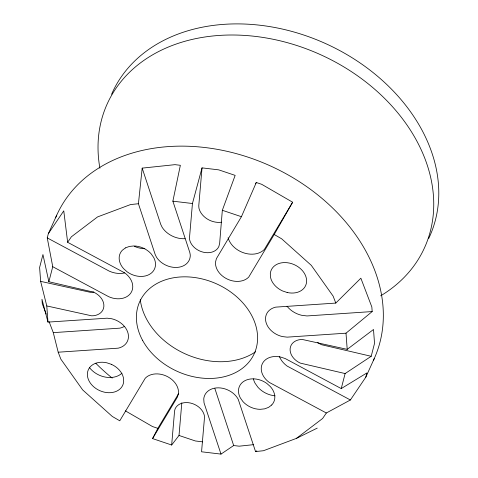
<?xml version="1.0" encoding="UTF-8"?>
<svg xmlns="http://www.w3.org/2000/svg" width="478" height="478" viewBox="0 0 478 478"><rect width="100%" height="100%" fill="white"/><g stroke="black" fill="none" stroke-linecap="round" stroke-linejoin="round"><path stroke-width="0.72" d="M222.33 210.284L219.647 243.445L218.858 246.493A15.72 11.992 24.4 0 1 203.479 252.253A15.72 11.992 24.4 0 1 189.658 239.872L189.497 237.691L192.443 203.509L202.033 167.874L218.739 169.863L235.152 175.384L222.33 210.284L241.42 216.707L256.298 182.5L261.681 184.305L292.638 202.224L274.217 234.507L248.733 277.067A18.869 14.388 24.4 0 1 227.749 279.283A18.869 14.388 24.4 0 1 215.524 262.058L216.403 258.646L241.42 216.707M178.676 393.537L157.848 428.342L152.566 438.589L171.662 445.012L174.59 410.889L175.127 408.798A15.72 11.992 24.4 0 1 190.507 403.044A15.72 11.992 24.4 0 1 204.327 415.418L204.488 417.599L201.555 451.788L220.997 454.1L233.67 445.532L239.149 446.183L253.728 444.648M171.662 445.012L179.011 435.464L181.807 402.846M202.033 167.874L198.77 205.755L198.95 208.169A17.417 13.288 24.4 0 0 221.451 222.216M138.429 203.73L142.187 168.125L174.996 164.659L180.355 165.298L172.875 201.178L189.856 252.641L190.28 255.031A18.869 14.388 24.4 0 1 177.117 267.417A18.869 14.388 24.4 0 1 156.521 257.266L155.189 254.523L138.429 203.73L130.542 204.566L97.566 216.91L71.365 236.807L67.649 242.304L124.734 272.902A18.869 14.388 24.4 0 1 130.847 292.978A18.869 14.388 24.4 0 1 108.655 296.677L52.747 266.712L47.25 237.907L48.338 233.67L56.745 215.148M48.864 281.739L42.948 254.553L39.614 267.465L40.642 281.369L46.784 305.938L91.639 315.815A15.72 11.992 24.4 0 0 103.857 306.535A15.72 11.992 24.4 0 0 93.67 292.178L48.864 281.739L52.747 266.712M374.208 358.649L365.807 377.172L350.386 399.984L326.337 412.992L269.251 382.388A18.869 14.388 24.4 0 1 262.225 363.961A18.869 14.388 24.4 0 1 280.676 357.048L285.33 358.614L341.238 388.584L345.116 373.563L371.197 356.295L374.531 343.377L373.503 329.485L347.201 349.364L302.347 339.482A15.72 11.992 24.4 0 0 290.128 348.761A15.72 11.992 24.4 0 0 300.315 363.113L345.116 373.563M365.807 377.172L366.901 372.936L341.238 388.584M255.539 183.773L256.298 182.5M292.638 202.224L264.406 249.385A20.907 15.941 24.4 0 1 244.061 252.958A20.907 15.941 24.4 0 1 228.084 237.739M152.566 438.589L177.517 396.895L178.461 393.233A18.869 14.388 24.4 0 0 166.236 376.007A18.869 14.388 24.4 0 0 145.252 378.223L119.769 420.789L112.312 416.469L82.682 389.934L60.843 359.151L58.197 352.208L53.285 332.64L49.103 321.67M48.338 233.67L63.765 210.858L67.649 242.304M326.337 412.992L322.62 418.489L296.42 438.38L263.444 450.73L255.545 451.561L238.223 399.297A18.869 14.388 24.4 0 0 218.41 387.831A18.869 14.388 24.4 0 0 203.748 398.969L204.04 402.906L220.997 454.1M335.789 303.082L360.86 278.202L371.842 307.001L372.183 311.56L346.006 333.184L287.176 337.145L282.438 336.584A18.869 14.388 24.4 0 1 265.858 321.73A18.869 14.388 24.4 0 1 275.728 307.127L335.789 303.082L333.142 296.145L311.303 265.362L281.673 238.821L274.217 234.507M255.545 451.561L256.853 450.856M296.42 438.38L317.237 428.115M46.229 314.124L42.303 303.841L41.968 299.282L47.979 322.106L107.132 318.187L111.547 318.712A18.869 14.388 24.4 0 1 128.128 333.566A18.869 14.388 24.4 0 1 118.257 348.163L58.197 352.208M53.285 332.64L119.841 328.153A20.907 15.941 24.4 0 0 124.22 326.51M372.183 311.56L306.995 315.946L301.749 315.319A20.907 15.941 24.4 0 1 287.003 306.219M172.875 201.178L192.443 203.509M202.684 441.845L195.412 440.979L179.011 435.464M40.642 281.369L90.342 292.309A17.417 13.288 24.4 0 0 93.837 292.01M371.197 356.295L321.557 344.722A17.417 13.288 24.4 0 1 317.637 342.451M157.848 428.342L152.47 426.537L125.379 410.859M350.386 399.984L287.135 366.076A20.907 15.941 24.4 0 1 279.421 356.6M47.25 237.907L109.199 271.11A20.907 15.941 24.4 0 0 124.591 272.944M142.187 168.125L160.751 224.397L162.233 227.444A20.907 15.941 24.4 0 0 185.052 238.689M233.67 445.532L214.861 388.512M346.006 333.184L347.201 349.364M46.784 305.938L47.979 322.106M112.205 378.086A174.195 132.854 24.4 0 1 95.749 363.238M55.573 217.843A174.195 132.854 24.4 0 1 269.64 165.591A174.195 132.854 24.4 0 1 373.282 360.645M99.902 168.22A174.195 132.854 24.4 0 1 320.911 54.851A174.195 132.854 24.4 0 1 380.673 295.822M111.601 94.25A174.195 132.854 24.4 0 1 325.972 43.749A174.195 132.854 24.4 0 1 428.736 238.408M275.071 395.832A20.907 15.941 24.4 0 1 257.977 387.317L255.073 383.225A20.907 15.941 24.4 0 1 253.4 378.851M255.581 351.772A69.68 53.142 24.4 0 1 185.231 353.869A69.68 53.142 24.4 0 1 140.269 299.652M144.822 248.697A20.907 15.941 24.4 0 1 134.426 246.337M121.95 373.21A20.907 15.941 24.4 0 1 89.607 367.791M125.403 247.915L122.26 250.305A18.869 14.388 24.4 0 0 123.617 268.678L127.178 271.863A18.869 14.388 24.4 0 0 149.267 274.491A18.869 14.388 24.4 0 0 153.677 257.427L151.054 253.728A18.869 14.388 24.4 0 0 133.864 245.961L129.365 246.433L125.403 247.915M271.725 404.986L268.582 407.375L264.621 408.857L260.122 409.335A18.869 14.388 24.4 0 1 242.932 401.562L240.309 397.869A18.869 14.388 24.4 0 1 244.718 380.799A18.869 14.388 24.4 0 1 266.814 383.428L270.369 386.612A18.869 14.388 24.4 0 1 271.725 404.986M287.176 292.5L282.528 290.935A18.869 14.388 24.4 0 1 270.596 277.646L270.303 273.709A18.869 14.388 24.4 0 1 289.704 263.139A18.869 14.388 24.4 0 1 306.577 281.93A18.869 14.388 24.4 0 1 287.176 292.5M111.458 364.356L106.809 362.796A18.869 14.388 24.4 0 0 87.408 373.366A18.869 14.388 24.4 0 0 104.282 392.157A18.869 14.388 24.4 0 0 123.683 381.587L123.39 377.644A18.869 14.388 24.4 0 0 111.458 364.356M142.534 340.246A62.887 47.961 24.4 0 0 247.246 363.985A62.887 47.961 24.4 0 0 201.202 278.71A62.887 47.961 24.4 0 0 142.534 340.246"/></g></svg>
